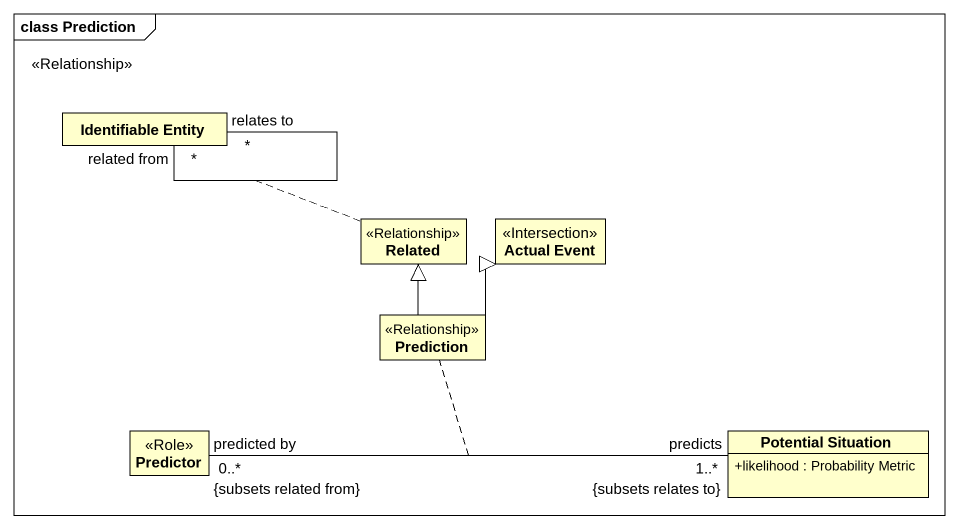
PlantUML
@startuml
mainframe class Prediction
hide circle
hide empty members
skinparam classAttributeIconSize 0
class "Identifiable Entity" as Identifiable_Entity
class Related <<Relationship>>
class "Actual Event" as Actual_Event <<Intersection>>
class Prediction <<Relationship>>
class Predictor <<Role>>
class "Potential Situation" as Potential_Situation {
  +likelihood : Probability Metric
}
Identifiable_Entity "related from\n*" -- "relates to\n*" Identifiable_Entity
(Identifiable_Entity, Identifiable_Entity) .. Related
Prediction -up-|> Related
Prediction -up-|> Actual_Event
Predictor "predicted by\n0..*\n{subsets related from}" -right- "predicts\n1..*\n{subsets relates to}" Potential_Situation : <<Relationship>>
(Predictor, Potential_Situation) .. Prediction
@enduml
